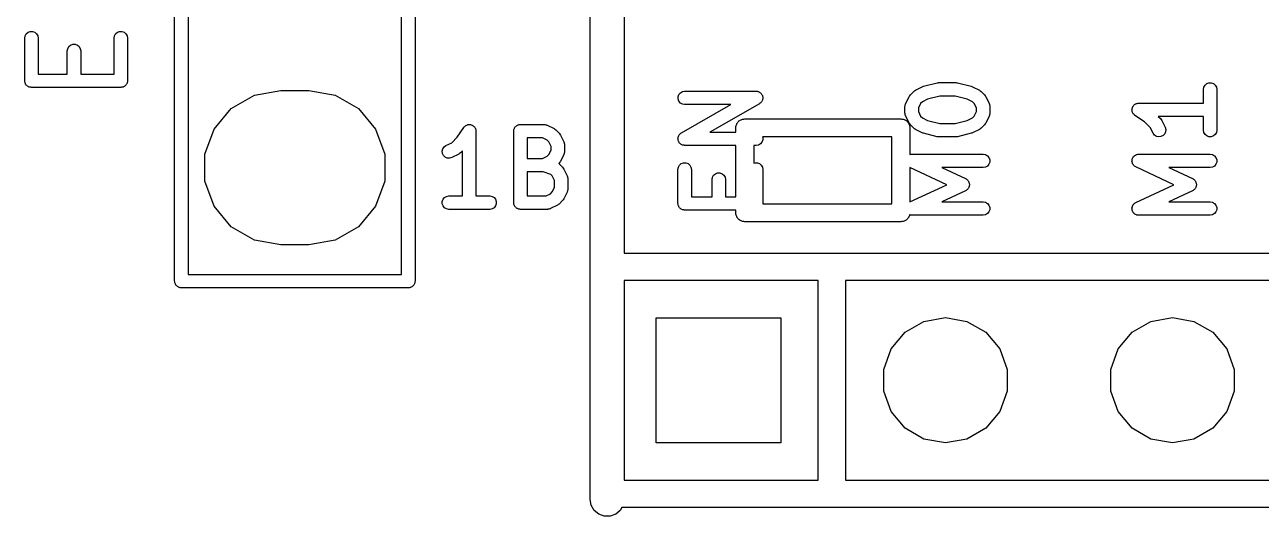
# Model space of a CAD drawing. Extents: x 10 to 287, y -200 to -10.
# Drawn here: x 80.48 to 94.31, y -124.52 to -119.02 of the extents above; entities that cross this region are included whole.
import ezdxf

# ---------------------------------------------------------------- set-up
doc = ezdxf.new("R2010")
doc.units = 0
doc.header["$MEASUREMENT"] = 0
doc.layers.add('BLACK', color=7, linetype='CONTINUOUS')

msp = doc.modelspace()

# ---------------------------------------------------------------- linework, layer by layer
at = {"layer": 'Black'}
for p, q in [((86.8045, -124.333), (86.8045, -109.093)), ((87.1855, -111.722), (87.1855, -121.577)), ((82.155, -121.89), (82.155, -114.27)), ((84.845, -114.27), (84.845, -121.89)), ((82.305, -114.345), (82.305, -121.815)), ((84.695, -121.815), (84.695, -114.345)), ((80.4819, -119.146), (80.4949, -119.123)), ((80.4949, -119.123), (80.5149, -119.106)), ((80.5149, -119.106), (80.5394, -119.098)), ((80.5394, -119.098), (80.5654, -119.098)), ((80.5654, -119.098), (80.5899, -119.106)), ((80.5899, -119.106), (80.6098, -119.123)), ((80.6098, -119.123), (80.6229, -119.146)), ((81.4819, -119.146), (81.4949, -119.123)), ((81.4949, -119.123), (81.5149, -119.106)), ((81.5149, -119.106), (81.5394, -119.098)), ((81.5394, -119.098), (81.5654, -119.098)), ((81.5654, -119.098), (81.5899, -119.106)), ((81.5899, -119.106), (81.6098, -119.123)), ((81.6098, -119.123), (81.6229, -119.146)), ((80.4774, -119.171), (80.4819, -119.146)), ((80.4774, -119.648), (80.4774, -119.171)), ((80.6229, -119.146), (80.6274, -119.171)), ((80.6274, -119.171), (80.6274, -119.573)), ((80.9581, -119.289), (80.9711, -119.266)), ((80.9711, -119.266), (80.9911, -119.249)), ((80.9911, -119.249), (81.0155, -119.24)), ((81.0155, -119.24), (81.0416, -119.24)), ((81.0416, -119.24), (81.0661, -119.249)), ((81.0661, -119.249), (81.086, -119.266)), ((81.086, -119.266), (81.099, -119.289)), ((81.4774, -119.171), (81.4819, -119.146)), ((81.4774, -119.573), (81.4774, -119.171)), ((81.6229, -119.146), (81.6274, -119.171)), ((81.6274, -119.171), (81.6274, -119.648)), ((80.9536, -119.314), (80.9581, -119.289)), ((80.9536, -119.573), (80.9536, -119.314)), ((81.099, -119.289), (81.1036, -119.314)), ((81.1036, -119.314), (81.1036, -119.573)), ((80.4785, -119.654), (80.4774, -119.648)), ((80.4785, -119.661), (80.4785, -119.654)), ((80.4808, -119.667), (80.4785, -119.661)), ((80.4819, -119.673), (80.4808, -119.667)), ((80.4852, -119.679), (80.4819, -119.673)), ((80.4874, -119.685), (80.4852, -119.679)), ((80.6274, -119.573), (80.9536, -119.573)), ((81.1036, -119.573), (81.4774, -119.573)), ((81.6196, -119.679), (81.6173, -119.685)), ((81.6229, -119.673), (81.6196, -119.679)), ((81.624, -119.667), (81.6229, -119.673)), ((81.6262, -119.661), (81.624, -119.667)), ((81.6274, -119.648), (81.6262, -119.654)), ((81.6262, -119.654), (81.6262, -119.661)), ((90.5361, -119.71), (90.6885, -119.672)), ((90.6885, -119.672), (90.6976, -119.671)), ((90.6976, -119.671), (90.7066, -119.669)), ((90.7066, -119.669), (90.8971, -119.669)), ((90.8971, -119.669), (90.9062, -119.671)), ((90.9062, -119.671), (90.9153, -119.672)), ((90.9153, -119.672), (91.0677, -119.71)), ((93.6846, -119.696), (93.7045, -119.679)), ((93.7045, -119.679), (93.7289, -119.67)), ((93.7289, -119.67), (93.755, -119.67)), ((93.755, -119.67), (93.7794, -119.679)), ((93.7794, -119.679), (93.7993, -119.696)), ((80.4916, -119.69), (80.4874, -119.685)), ((80.4949, -119.696), (80.4916, -119.69)), ((80.5, -119.7), (80.4949, -119.696)), ((80.5042, -119.705), (80.5, -119.7)), ((80.5099, -119.708), (80.5042, -119.705)), ((80.5149, -119.713), (80.5099, -119.708)), ((80.521, -119.715), (80.5149, -119.713)), ((80.5267, -119.718), (80.521, -119.715)), ((80.5332, -119.719), (80.5267, -119.718)), ((80.5394, -119.721), (80.5332, -119.719)), ((80.5459, -119.721), (80.5394, -119.721)), ((80.5524, -119.723), (80.5459, -119.721)), ((81.5524, -119.723), (80.5524, -119.723)), ((81.5588, -119.721), (81.5524, -119.723)), ((81.5654, -119.721), (81.5588, -119.721)), ((81.5716, -119.719), (81.5654, -119.721)), ((81.578, -119.718), (81.5716, -119.719)), ((81.5837, -119.715), (81.578, -119.718)), ((81.5899, -119.713), (81.5837, -119.715)), ((81.5949, -119.708), (81.5899, -119.713)), ((81.6006, -119.705), (81.5949, -119.708)), ((81.6048, -119.7), (81.6006, -119.705)), ((81.6098, -119.696), (81.6048, -119.7)), ((81.6131, -119.69), (81.6098, -119.696)), ((81.6173, -119.685), (81.6131, -119.69)), ((82.7886, -119.958), (83.0483, -119.808)), ((83.0483, -119.808), (83.3437, -119.756)), ((83.3437, -119.756), (83.6563, -119.756)), ((83.6563, -119.756), (83.9517, -119.808)), ((83.9517, -119.808), (84.2114, -119.958)), ((87.7881, -119.826), (87.797, -119.802)), ((87.797, -119.802), (87.8137, -119.782)), ((87.8137, -119.782), (87.8362, -119.769)), ((87.8362, -119.769), (87.8618, -119.765)), ((87.8618, -119.765), (88.6619, -119.765)), ((88.6619, -119.765), (88.6686, -119.766)), ((88.6686, -119.766), (88.6753, -119.766)), ((88.6753, -119.766), (88.6813, -119.768)), ((88.6813, -119.768), (88.6876, -119.769)), ((88.6876, -119.769), (88.6934, -119.772)), ((88.6934, -119.772), (88.6997, -119.775)), ((88.6997, -119.775), (88.7046, -119.779)), ((88.7046, -119.779), (88.7101, -119.782)), ((88.7101, -119.782), (88.7144, -119.787)), ((88.7144, -119.787), (88.7196, -119.792)), ((88.7196, -119.792), (88.7227, -119.797)), ((88.7227, -119.797), (88.7268, -119.802)), ((88.7268, -119.802), (88.7291, -119.808)), ((88.7291, -119.808), (88.7325, -119.814)), ((88.7325, -119.814), (88.7336, -119.82)), ((88.7336, -119.82), (88.7357, -119.826)), ((90.3729, -119.825), (90.3801, -119.815)), ((90.3801, -119.815), (90.387, -119.806)), ((90.387, -119.806), (90.4251, -119.767)), ((90.4251, -119.767), (90.4349, -119.761)), ((90.4349, -119.761), (90.4445, -119.753)), ((90.4445, -119.753), (90.5207, -119.715)), ((90.5207, -119.715), (90.5286, -119.713)), ((90.5286, -119.713), (90.5361, -119.71)), ((90.7159, -119.819), (90.5804, -119.853)), ((90.8879, -119.819), (90.7159, -119.819)), ((91.0234, -119.853), (90.8879, -119.819)), ((91.0677, -119.71), (91.0752, -119.713)), ((91.0752, -119.713), (91.0831, -119.715)), ((91.0831, -119.715), (91.1593, -119.753)), ((91.1593, -119.753), (91.1689, -119.761)), ((91.1689, -119.761), (91.1787, -119.767)), ((91.1787, -119.767), (91.2168, -119.806)), ((91.2168, -119.806), (91.2237, -119.815)), ((91.2237, -119.815), (91.2309, -119.825)), ((93.667, -119.744), (93.6715, -119.719)), ((93.667, -119.898), (93.667, -119.744)), ((93.6715, -119.719), (93.6846, -119.696)), ((93.7993, -119.696), (93.8124, -119.719)), ((93.8124, -119.719), (93.8169, -119.744)), ((93.8169, -119.744), (93.8169, -120.201)), ((82.5958, -120.188), (82.7886, -119.958)), ((84.2114, -119.958), (84.4042, -120.188)), ((87.7881, -119.852), (87.7881, -119.826)), ((87.797, -119.877), (87.7881, -119.852)), ((87.8137, -119.897), (87.797, -119.877)), ((87.8362, -119.91), (87.8137, -119.897)), ((87.8247, -120.232), (88.3798, -119.914)), ((87.8618, -119.914), (87.8362, -119.91)), ((88.3798, -119.914), (87.8618, -119.914)), ((88.6991, -119.905), (88.144, -120.222)), ((88.7043, -119.9), (88.6991, -119.905)), ((88.7101, -119.897), (88.7043, -119.9)), ((88.7142, -119.892), (88.7101, -119.897)), ((88.7191, -119.888), (88.7142, -119.892)), ((88.7225, -119.882), (88.7191, -119.888)), ((88.7268, -119.877), (88.7225, -119.882)), ((88.729, -119.871), (88.7268, -119.877)), ((88.7322, -119.865), (88.729, -119.871)), ((88.7334, -119.859), (88.7322, -119.865)), ((88.7357, -119.852), (88.7334, -119.859)), ((88.7357, -119.826), (88.7357, -119.833)), ((88.7357, -119.833), (88.7369, -119.84)), ((88.7369, -119.84), (88.7357, -119.846)), ((88.7357, -119.846), (88.7357, -119.852)), ((90.3269, -119.935), (90.3277, -119.93)), ((90.3269, -120.011), (90.3269, -119.935)), ((90.3274, -119.926), (90.3299, -119.918)), ((90.3277, -119.93), (90.3274, -119.926)), ((90.3299, -119.918), (90.3314, -119.909)), ((90.3314, -119.909), (90.3336, -119.905)), ((90.3336, -119.905), (90.3348, -119.901)), ((90.3348, -119.901), (90.3729, -119.825)), ((90.5015, -119.903), (90.4768, -119.952)), ((90.4768, -119.952), (90.4768, -119.993)), ((90.5224, -119.882), (90.5015, -119.903)), ((90.5804, -119.853), (90.5224, -119.882)), ((91.0814, -119.882), (91.0234, -119.853)), ((91.1023, -119.903), (91.0814, -119.882)), ((91.127, -119.952), (91.1023, -119.903)), ((91.127, -119.993), (91.127, -119.952)), ((91.2309, -119.825), (91.269, -119.901)), ((91.269, -119.901), (91.2702, -119.905)), ((91.2702, -119.905), (91.2724, -119.909)), ((91.2724, -119.909), (91.2739, -119.918)), ((91.2739, -119.918), (91.2764, -119.926)), ((91.2764, -119.926), (91.2761, -119.93)), ((91.2761, -119.93), (91.2769, -119.935)), ((91.2769, -119.935), (91.2769, -120.011)), ((92.8681, -119.96), (92.8711, -119.951)), ((92.8681, -119.964), (92.8681, -119.96)), ((92.8711, -119.951), (92.8732, -119.943)), ((92.8732, -119.943), (92.8755, -119.939)), ((92.8755, -119.939), (92.877, -119.935)), ((92.877, -119.935), (92.8827, -119.928)), ((92.8827, -119.928), (92.8877, -119.921)), ((92.8877, -119.921), (92.891, -119.919)), ((92.891, -119.919), (92.8937, -119.915)), ((92.8937, -119.915), (92.9014, -119.911)), ((92.9014, -119.911), (92.9086, -119.906)), ((92.9086, -119.906), (92.9126, -119.904)), ((92.9126, -119.904), (92.9162, -119.902)), ((92.9162, -119.902), (92.925, -119.901)), ((92.925, -119.901), (92.9336, -119.898)), ((92.9336, -119.898), (92.9378, -119.899)), ((92.9378, -119.899), (92.9419, -119.898)), ((92.9419, -119.898), (93.667, -119.898)), ((88.4641, -120.105), (88.4697, -120.098)), ((88.4697, -120.098), (88.4774, -120.094)), ((88.4774, -120.094), (88.4841, -120.088)), ((88.4841, -120.088), (88.4923, -120.085)), ((88.4923, -120.085), (88.4999, -120.081)), ((88.4999, -120.081), (88.5086, -120.079)), ((88.5086, -120.079), (88.5168, -120.076)), ((88.5168, -120.076), (88.5256, -120.076)), ((88.5256, -120.076), (88.5342, -120.075)), ((88.5342, -120.075), (90.2818, -120.075)), ((90.2818, -120.075), (90.2904, -120.076)), ((90.2904, -120.076), (90.2992, -120.076)), ((90.2992, -120.076), (90.3074, -120.079)), ((90.3074, -120.079), (90.3161, -120.081)), ((90.3161, -120.081), (90.3237, -120.085)), ((90.3237, -120.085), (90.3319, -120.088)), ((90.3277, -120.015), (90.3269, -120.011)), ((90.3274, -120.019), (90.3277, -120.015)), ((90.3299, -120.028), (90.3274, -120.019)), ((90.3314, -120.037), (90.3299, -120.028)), ((90.3336, -120.04), (90.3314, -120.037)), ((90.3319, -120.088), (90.3386, -120.094)), ((90.3348, -120.044), (90.3336, -120.04)), ((90.3729, -120.121), (90.3348, -120.044)), ((90.3386, -120.094), (90.3463, -120.098)), ((90.3463, -120.098), (90.3519, -120.105)), ((90.4768, -119.993), (90.5015, -120.043)), ((90.5015, -120.043), (90.5224, -120.064)), ((90.5224, -120.064), (90.5804, -120.093)), ((90.5804, -120.093), (90.7159, -120.126)), ((90.8879, -120.126), (91.0234, -120.093)), ((91.0234, -120.093), (91.0814, -120.064)), ((91.0814, -120.064), (91.1023, -120.043)), ((91.1023, -120.043), (91.127, -119.993)), ((91.269, -120.044), (91.2309, -120.121)), ((91.2702, -120.04), (91.269, -120.044)), ((91.2724, -120.037), (91.2702, -120.04)), ((91.2739, -120.028), (91.2724, -120.037)), ((91.2764, -120.019), (91.2739, -120.028)), ((91.2769, -120.011), (91.2761, -120.015)), ((91.2761, -120.015), (91.2764, -120.019)), ((92.8671, -119.968), (92.8681, -119.964)), ((92.8681, -119.977), (92.8671, -119.968)), ((92.8681, -119.986), (92.8681, -119.977)), ((92.8695, -119.99), (92.8681, -119.986)), ((92.8699, -119.994), (92.8695, -119.99)), ((92.8739, -120.002), (92.8699, -119.994)), ((92.877, -120.01), (92.8739, -120.002)), ((92.8796, -120.013), (92.877, -120.01)), ((92.8815, -120.017), (92.8796, -120.013)), ((92.8879, -120.023), (92.8815, -120.017)), ((92.8937, -120.03), (92.8879, -120.023)), ((92.8973, -120.032), (92.8937, -120.03)), ((92.9003, -120.035), (92.8973, -120.032)), ((93.0084, -120.107), (92.9003, -120.035)), ((93.667, -120.048), (93.1608, -120.048)), ((93.1608, -120.048), (93.1853, -120.072)), ((93.1853, -120.072), (93.1922, -120.082)), ((93.1922, -120.082), (93.1994, -120.092)), ((93.1994, -120.092), (93.2375, -120.168)), ((93.667, -120.201), (93.667, -120.048)), ((82.4932, -120.47), (82.5958, -120.188)), ((84.4042, -120.188), (84.5068, -120.47)), ((85.3175, -120.278), (85.3896, -120.17)), ((85.3896, -120.17), (85.3925, -120.167)), ((85.3925, -120.167), (85.3945, -120.164)), ((85.3945, -120.164), (85.4014, -120.158)), ((85.4014, -120.158), (85.4076, -120.151)), ((85.4076, -120.151), (85.4113, -120.15)), ((85.4113, -120.15), (85.4145, -120.147)), ((85.4145, -120.147), (85.4229, -120.144)), ((85.4229, -120.144), (85.4309, -120.14)), ((85.4309, -120.14), (85.435, -120.139)), ((85.435, -120.139), (85.4389, -120.138)), ((85.4389, -120.138), (85.4479, -120.138)), ((85.4479, -120.138), (85.4568, -120.137)), ((85.4568, -120.137), (85.4608, -120.138)), ((85.4608, -120.138), (85.465, -120.138)), ((85.465, -120.138), (85.4734, -120.141)), ((85.4734, -120.141), (85.4821, -120.143)), ((85.4821, -120.143), (85.4855, -120.146)), ((85.4855, -120.146), (85.4894, -120.147)), ((85.4894, -120.147), (85.4963, -120.153)), ((85.4963, -120.153), (85.5037, -120.158)), ((85.5037, -120.158), (85.5062, -120.161)), ((85.5062, -120.161), (85.5093, -120.164)), ((85.5093, -120.164), (85.5138, -120.171)), ((85.5138, -120.171), (85.5191, -120.179)), ((85.5191, -120.179), (85.5203, -120.183)), ((85.5203, -120.183), (85.5224, -120.186)), ((85.5224, -120.186), (85.5239, -120.195)), ((85.5239, -120.195), (85.5264, -120.204)), ((85.5264, -120.204), (85.5262, -120.208)), ((85.5262, -120.208), (85.5269, -120.212)), ((85.5269, -120.212), (85.5269, -120.937)), ((85.9485, -120.212), (85.9497, -120.205)), ((85.9485, -121.012), (85.9485, -120.212)), ((85.9497, -120.199), (85.9519, -120.193)), ((85.9497, -120.205), (85.9497, -120.199)), ((85.9519, -120.193), (85.953, -120.186)), ((85.953, -120.186), (85.9563, -120.181)), ((85.9563, -120.181), (85.9586, -120.174)), ((85.9586, -120.174), (85.9628, -120.169)), ((85.9628, -120.169), (85.966, -120.164)), ((85.966, -120.164), (85.9711, -120.159)), ((85.9711, -120.159), (85.9753, -120.154)), ((85.9753, -120.154), (85.981, -120.151)), ((85.981, -120.151), (85.986, -120.147)), ((85.986, -120.147), (85.9921, -120.145)), ((85.9921, -120.145), (85.9978, -120.141)), ((85.9978, -120.141), (86.0043, -120.14)), ((86.0043, -120.14), (86.0104, -120.138)), ((86.0104, -120.138), (86.017, -120.138)), ((86.017, -120.138), (86.0234, -120.137)), ((86.0234, -120.137), (86.2901, -120.137)), ((86.2901, -120.137), (86.2944, -120.138)), ((86.2944, -120.138), (86.2987, -120.137)), ((86.2987, -120.137), (86.3071, -120.14)), ((86.3071, -120.14), (86.3158, -120.141)), ((86.3158, -120.141), (86.3195, -120.144)), ((86.3195, -120.144), (86.3237, -120.145)), ((86.3237, -120.145), (86.3999, -120.183)), ((86.3999, -120.183), (86.4095, -120.19)), ((86.4095, -120.19), (86.4193, -120.197)), ((86.4193, -120.197), (86.4574, -120.235)), ((86.4574, -120.235), (86.4643, -120.245)), ((87.8137, -120.239), (87.8195, -120.236)), ((87.8195, -120.236), (87.8247, -120.232)), ((88.144, -120.222), (88.4339, -120.222)), ((88.4339, -120.175), (88.4354, -120.166)), ((88.4339, -120.222), (88.4339, -120.175)), ((88.4354, -120.158), (88.4384, -120.149)), ((88.4354, -120.166), (88.4354, -120.158)), ((88.4384, -120.149), (88.44, -120.141)), ((88.44, -120.141), (88.4444, -120.133)), ((88.4444, -120.133), (88.4474, -120.125)), ((88.4474, -120.125), (88.453, -120.118)), ((88.453, -120.118), (88.4574, -120.111)), ((88.4574, -120.111), (88.4641, -120.105)), ((90.3519, -120.105), (90.3586, -120.111)), ((90.3586, -120.111), (90.363, -120.118)), ((90.363, -120.118), (90.3686, -120.125)), ((90.3686, -120.125), (90.3717, -120.133)), ((90.3717, -120.133), (90.376, -120.141)), ((90.3801, -120.13), (90.3729, -120.121)), ((90.376, -120.141), (90.3776, -120.149)), ((90.3776, -120.149), (90.3806, -120.158)), ((90.387, -120.14), (90.3801, -120.13)), ((90.3806, -120.158), (90.3806, -120.166)), ((90.3806, -120.166), (90.3821, -120.175)), ((90.3821, -120.175), (90.3821, -120.472)), ((90.4251, -120.178), (90.387, -120.14)), ((90.4349, -120.185), (90.4251, -120.178)), ((90.4445, -120.192), (90.4349, -120.185)), ((90.5207, -120.23), (90.4445, -120.192)), ((90.5286, -120.233), (90.5207, -120.23)), ((90.5361, -120.236), (90.5286, -120.233)), ((90.6885, -120.274), (90.5361, -120.236)), ((90.7159, -120.126), (90.8879, -120.126)), ((91.0677, -120.236), (90.9153, -120.274)), ((91.0752, -120.233), (91.0677, -120.236)), ((91.0831, -120.23), (91.0752, -120.233)), ((91.1593, -120.192), (91.0831, -120.23)), ((91.1689, -120.185), (91.1593, -120.192)), ((91.1787, -120.178), (91.1689, -120.185)), ((91.2168, -120.14), (91.1787, -120.178)), ((91.2237, -120.13), (91.2168, -120.14)), ((91.2309, -120.121), (91.2237, -120.13)), ((93.0708, -120.17), (93.0084, -120.107)), ((93.1034, -120.235), (93.0708, -120.17)), ((93.1189, -120.256), (93.1034, -120.235)), ((93.2433, -120.219), (93.233, -120.243)), ((93.2375, -120.168), (93.2449, -120.193)), ((93.2449, -120.193), (93.2433, -120.219)), ((93.6715, -120.227), (93.667, -120.201)), ((93.6846, -120.25), (93.6715, -120.227)), ((93.8124, -120.227), (93.7993, -120.25)), ((93.8169, -120.201), (93.8124, -120.227)), ((85.1689, -120.389), (85.1898, -120.373)), ((85.1898, -120.373), (85.2552, -120.341)), ((85.2552, -120.341), (85.3175, -120.278)), ((86.0984, -120.287), (86.0984, -120.518)), ((86.2725, -120.287), (86.0984, -120.287)), ((86.322, -120.312), (86.2725, -120.287)), ((86.3429, -120.332), (86.322, -120.312)), ((86.3676, -120.382), (86.3429, -120.332)), ((86.4643, -120.245), (86.4715, -120.255)), ((86.4715, -120.255), (86.5096, -120.331)), ((86.5096, -120.331), (86.5108, -120.335)), ((86.5108, -120.335), (86.513, -120.339)), ((86.513, -120.339), (86.5145, -120.347)), ((86.5145, -120.347), (86.517, -120.356)), ((86.517, -120.356), (86.5167, -120.36)), ((86.5167, -120.36), (86.5175, -120.364)), ((86.5175, -120.364), (86.5175, -120.44)), ((87.7869, -120.296), (87.7881, -120.29)), ((87.7881, -120.303), (87.7869, -120.296)), ((87.7881, -120.284), (87.7904, -120.277)), ((87.7881, -120.29), (87.7881, -120.284)), ((87.7881, -120.31), (87.7881, -120.303)), ((87.7902, -120.316), (87.7881, -120.31)), ((87.7913, -120.322), (87.7902, -120.316)), ((87.7904, -120.277), (87.7916, -120.271)), ((87.7947, -120.328), (87.7913, -120.322)), ((87.7916, -120.271), (87.7948, -120.265)), ((87.797, -120.334), (87.7947, -120.328)), ((87.7948, -120.265), (87.797, -120.259)), ((87.797, -120.259), (87.8013, -120.254)), ((87.8011, -120.339), (87.797, -120.334)), ((87.8042, -120.345), (87.8011, -120.339)), ((87.8013, -120.254), (87.8047, -120.248)), ((87.8094, -120.349), (87.8042, -120.345)), ((87.8047, -120.248), (87.8096, -120.244)), ((87.8137, -120.354), (87.8094, -120.349)), ((87.8096, -120.244), (87.8137, -120.239)), ((87.8192, -120.357), (87.8137, -120.354)), ((87.8241, -120.361), (87.8192, -120.357)), ((87.8304, -120.364), (87.8241, -120.361)), ((87.8362, -120.367), (87.8304, -120.364)), ((87.8425, -120.368), (87.8362, -120.367)), ((87.8485, -120.37), (87.8425, -120.368)), ((87.8552, -120.37), (87.8485, -120.37)), ((87.8618, -120.372), (87.8552, -120.37)), ((88.4339, -120.372), (87.8618, -120.372)), ((88.4339, -120.946), (88.4339, -120.372)), ((88.6619, -120.372), (88.6346, -120.372)), ((88.6346, -120.372), (88.6346, -120.571)), ((88.6876, -120.367), (88.6619, -120.372)), ((88.7101, -120.354), (88.6876, -120.367)), ((88.7268, -120.334), (88.7101, -120.354)), ((88.7357, -120.31), (88.7268, -120.334)), ((88.7327, -120.275), (88.7357, -120.284)), ((90.1814, -120.275), (88.7327, -120.275)), ((88.7357, -120.284), (88.7357, -120.31)), ((90.1814, -121.025), (90.1814, -120.275)), ((90.6976, -120.275), (90.6885, -120.274)), ((90.7066, -120.276), (90.6976, -120.275)), ((90.8971, -120.276), (90.7066, -120.276)), ((90.9062, -120.275), (90.8971, -120.276)), ((90.9153, -120.274), (90.9062, -120.275)), ((93.1406, -120.27), (93.1189, -120.256)), ((93.166, -120.276), (93.1406, -120.27)), ((93.1918, -120.273), (93.166, -120.276)), ((93.2151, -120.262), (93.1918, -120.273)), ((93.233, -120.243), (93.2151, -120.262)), ((93.7045, -120.266), (93.6846, -120.25)), ((93.7289, -120.275), (93.7045, -120.266)), ((93.755, -120.275), (93.7289, -120.275)), ((93.7794, -120.266), (93.755, -120.275)), ((93.7993, -120.25), (93.7794, -120.266)), ((82.4932, -120.77), (82.4932, -120.47)), ((84.5068, -120.47), (84.5068, -120.77)), ((85.1486, -120.436), (85.1546, -120.411)), ((85.1515, -120.462), (85.1486, -120.436)), ((85.1632, -120.485), (85.1515, -120.462)), ((85.1546, -120.411), (85.1689, -120.389)), ((85.1821, -120.503), (85.1632, -120.485)), ((85.2059, -120.513), (85.1821, -120.503)), ((85.2319, -120.515), (85.2059, -120.513)), ((85.2569, -120.507), (85.2319, -120.515)), ((85.3331, -120.469), (85.2569, -120.507)), ((85.3427, -120.462), (85.3331, -120.469)), ((85.3525, -120.455), (85.3427, -120.462)), ((85.377, -120.431), (85.3525, -120.455)), ((85.377, -120.937), (85.377, -120.431)), ((86.2725, -120.518), (86.322, -120.493)), ((86.322, -120.493), (86.3429, -120.472)), ((86.3429, -120.472), (86.3676, -120.423)), ((86.3676, -120.423), (86.3676, -120.382)), ((86.5096, -120.474), (86.4715, -120.55)), ((86.5108, -120.47), (86.5096, -120.474)), ((86.513, -120.466), (86.5108, -120.47)), ((86.5145, -120.457), (86.513, -120.466)), ((86.517, -120.449), (86.5145, -120.457)), ((86.5175, -120.44), (86.5167, -120.445)), ((86.5167, -120.445), (86.517, -120.449)), ((90.3821, -120.472), (90.3825, -120.472)), ((90.3825, -120.472), (90.3922, -120.471)), ((90.3922, -120.471), (90.4018, -120.469)), ((90.4018, -120.469), (91.2019, -120.469)), ((91.2019, -120.469), (91.2276, -120.474)), ((91.2276, -120.474), (91.2501, -120.487)), ((91.2501, -120.487), (91.2668, -120.507)), ((91.2668, -120.507), (91.2757, -120.531)), ((92.8736, -120.516), (92.877, -120.507)), ((92.877, -120.507), (92.8791, -120.504)), ((92.8791, -120.504), (92.8805, -120.501)), ((92.8805, -120.501), (92.8874, -120.494)), ((92.8874, -120.494), (92.8937, -120.487)), ((92.8937, -120.487), (92.8965, -120.485)), ((92.8965, -120.485), (92.8989, -120.483)), ((92.8989, -120.483), (92.9078, -120.479)), ((92.9078, -120.479), (92.9162, -120.474)), ((92.9162, -120.474), (92.9195, -120.473)), ((92.9195, -120.473), (92.9225, -120.472)), ((92.9225, -120.472), (92.9322, -120.471)), ((92.9322, -120.471), (92.9419, -120.469)), ((92.9419, -120.469), (93.742, -120.469)), ((93.742, -120.469), (93.7676, -120.474)), ((93.7676, -120.474), (93.7901, -120.487)), ((93.7901, -120.487), (93.8068, -120.507)), ((93.8068, -120.507), (93.8157, -120.531)), ((86.0984, -120.518), (86.2725, -120.518)), ((86.4574, -120.57), (86.4528, -120.574)), ((86.4528, -120.574), (86.4539, -120.575)), ((86.4539, -120.575), (86.4574, -120.578)), ((86.4643, -120.56), (86.4574, -120.57)), ((86.4574, -120.578), (86.4955, -120.616)), ((86.4715, -120.55), (86.4643, -120.56)), ((86.4955, -120.616), (86.5024, -120.626)), ((86.5024, -120.626), (86.5096, -120.636)), ((86.5096, -120.636), (86.5477, -120.712)), ((87.7869, -120.64), (87.7914, -120.614)), ((87.7869, -121.021), (87.7869, -120.64)), ((87.7914, -120.614), (87.8045, -120.591)), ((87.8045, -120.591), (87.8244, -120.575)), ((87.8244, -120.575), (87.8488, -120.566)), ((87.8488, -120.566), (87.8749, -120.566)), ((87.8749, -120.566), (87.8993, -120.575)), ((87.8993, -120.575), (87.9192, -120.591)), ((87.9192, -120.591), (87.9323, -120.614)), ((87.9323, -120.614), (87.9368, -120.64)), ((87.9368, -120.64), (87.9368, -120.946)), ((88.6346, -120.571), (88.6489, -120.566)), ((88.6489, -120.566), (88.675, -120.566)), ((88.675, -120.566), (88.6994, -120.575)), ((88.6994, -120.575), (88.7193, -120.591)), ((88.7193, -120.591), (88.7324, -120.614)), ((88.7324, -120.614), (88.7369, -120.64)), ((88.7369, -120.64), (88.7369, -121.021)), ((90.7962, -120.811), (90.3821, -120.618)), ((90.3821, -120.618), (90.3821, -121.004)), ((91.2019, -120.619), (90.7396, -120.619)), ((90.7396, -120.619), (91.005, -120.743)), ((91.2276, -120.615), (91.2019, -120.619)), ((91.2501, -120.602), (91.2276, -120.615)), ((91.2668, -120.582), (91.2501, -120.602)), ((91.2757, -120.557), (91.2668, -120.582)), ((91.2757, -120.531), (91.2757, -120.557)), ((92.8672, -120.551), (92.8681, -120.541)), ((92.8681, -120.554), (92.8672, -120.551)), ((92.8681, -120.531), (92.8692, -120.528)), ((92.8681, -120.541), (92.8681, -120.531)), ((92.8681, -120.557), (92.8681, -120.554)), ((92.8714, -120.566), (92.8681, -120.557)), ((92.8692, -120.528), (92.8695, -120.525)), ((92.8695, -120.525), (92.8736, -120.516)), ((92.8739, -120.576), (92.8714, -120.566)), ((92.8758, -120.579), (92.8739, -120.576)), ((92.877, -120.582), (92.8758, -120.579)), ((92.8832, -120.589), (92.877, -120.582)), ((92.8889, -120.597), (92.8832, -120.589)), ((92.8916, -120.599), (92.8889, -120.597)), ((92.8937, -120.602), (92.8916, -120.599)), ((92.9022, -120.607), (92.8937, -120.602)), ((92.9102, -120.612), (92.9022, -120.607)), ((93.3362, -120.811), (92.9102, -120.612)), ((93.742, -120.619), (93.2796, -120.619)), ((93.2796, -120.619), (93.545, -120.743)), ((93.7676, -120.615), (93.742, -120.619)), ((93.7901, -120.602), (93.7676, -120.615)), ((93.8068, -120.582), (93.7901, -120.602)), ((93.8157, -120.557), (93.8068, -120.582)), ((93.8157, -120.531), (93.8157, -120.557)), ((82.5958, -121.052), (82.4932, -120.77)), ((84.5068, -120.77), (84.4042, -121.052)), ((86.0984, -120.668), (86.0984, -120.937)), ((86.278, -120.668), (86.0984, -120.668)), ((86.364, -120.696), (86.278, -120.668)), ((86.381, -120.713), (86.364, -120.696)), ((86.4057, -120.763), (86.381, -120.713)), ((86.4057, -120.842), (86.4057, -120.763)), ((86.5477, -120.712), (86.5489, -120.716)), ((86.5489, -120.716), (86.5511, -120.72)), ((86.5511, -120.72), (86.5526, -120.728)), ((86.5526, -120.728), (86.5551, -120.737)), ((86.5551, -120.737), (86.5548, -120.741)), ((86.5548, -120.741), (86.5556, -120.745)), ((86.5556, -120.745), (86.5556, -120.86)), ((88.1679, -120.754), (88.1724, -120.728)), ((88.1679, -120.946), (88.1679, -120.754)), ((88.1724, -120.728), (88.1855, -120.706)), ((88.1855, -120.706), (88.2054, -120.689)), ((88.2054, -120.689), (88.2298, -120.68)), ((88.2298, -120.68), (88.2559, -120.68)), ((88.2559, -120.68), (88.2803, -120.689)), ((88.2803, -120.689), (88.3002, -120.706)), ((88.3002, -120.706), (88.3133, -120.728)), ((88.3133, -120.728), (88.3178, -120.754)), ((88.3178, -120.754), (88.3178, -120.946)), ((91.005, -120.743), (91.0104, -120.747)), ((91.0104, -120.747), (91.0163, -120.75)), ((91.0163, -120.75), (91.021, -120.754)), ((91.021, -120.754), (91.0263, -120.758)), ((91.0263, -120.758), (91.0301, -120.763)), ((91.0301, -120.763), (91.0347, -120.768)), ((91.0347, -120.768), (91.0375, -120.774)), ((91.0375, -120.774), (91.0413, -120.779)), ((91.0413, -120.779), (91.043, -120.786)), ((91.043, -120.786), (91.0457, -120.792)), ((93.545, -120.743), (93.5504, -120.747)), ((93.5504, -120.747), (93.5563, -120.75)), ((93.5563, -120.75), (93.561, -120.754)), ((93.561, -120.754), (93.5663, -120.758)), ((93.5663, -120.758), (93.5701, -120.763)), ((93.5701, -120.763), (93.5747, -120.768)), ((93.5747, -120.768), (93.5775, -120.774)), ((93.5775, -120.774), (93.5813, -120.779)), ((93.5813, -120.779), (93.583, -120.786)), ((93.583, -120.786), (93.5857, -120.792)), ((86.3106, -120.937), (86.3601, -120.912)), ((86.3601, -120.912), (86.381, -120.891)), ((86.381, -120.891), (86.4057, -120.842)), ((86.5477, -120.893), (86.5096, -120.969)), ((86.5489, -120.889), (86.5477, -120.893)), ((86.5511, -120.885), (86.5489, -120.889)), ((86.5526, -120.877), (86.5511, -120.885)), ((86.5551, -120.868), (86.5526, -120.877)), ((86.5556, -120.86), (86.5548, -120.864)), ((86.5548, -120.864), (86.5551, -120.868)), ((90.3821, -121.004), (90.7962, -120.811)), ((91.005, -120.879), (90.7396, -121.003)), ((91.0104, -120.875), (91.005, -120.879)), ((91.0163, -120.872), (91.0104, -120.875)), ((91.021, -120.868), (91.0163, -120.872)), ((91.0263, -120.864), (91.021, -120.868)), ((91.0301, -120.859), (91.0263, -120.864)), ((91.0347, -120.854), (91.0301, -120.859)), ((91.0375, -120.848), (91.0347, -120.854)), ((91.0413, -120.843), (91.0375, -120.848)), ((91.043, -120.836), (91.0413, -120.843)), ((91.0457, -120.83), (91.043, -120.836)), ((91.0457, -120.792), (91.0463, -120.798)), ((91.0463, -120.824), (91.0457, -120.83)), ((91.0463, -120.798), (91.048, -120.804)), ((91.048, -120.818), (91.0463, -120.824)), ((91.048, -120.804), (91.0474, -120.811)), ((91.0474, -120.811), (91.048, -120.818)), ((92.9102, -121.01), (93.3362, -120.811)), ((93.545, -120.879), (93.2796, -121.003)), ((93.5504, -120.875), (93.545, -120.879)), ((93.5563, -120.872), (93.5504, -120.875)), ((93.561, -120.868), (93.5563, -120.872)), ((93.5663, -120.864), (93.561, -120.868)), ((93.5701, -120.859), (93.5663, -120.864)), ((93.5747, -120.854), (93.5701, -120.859)), ((93.5775, -120.848), (93.5747, -120.854)), ((93.5813, -120.843), (93.5775, -120.848)), ((93.583, -120.836), (93.5813, -120.843)), ((93.5857, -120.83), (93.583, -120.836)), ((93.5857, -120.792), (93.5863, -120.798)), ((93.5863, -120.824), (93.5857, -120.83)), ((93.5863, -120.798), (93.588, -120.804)), ((93.588, -120.818), (93.5863, -120.824)), ((93.588, -120.804), (93.5874, -120.811)), ((93.5874, -120.811), (93.588, -120.818)), ((82.7886, -121.282), (82.5958, -121.052)), ((84.4042, -121.052), (84.2114, -121.282)), ((85.1496, -120.999), (85.1585, -120.974)), ((85.1496, -121.025), (85.1496, -120.999)), ((85.1585, -121.049), (85.1496, -121.025)), ((85.1585, -120.974), (85.1752, -120.955)), ((85.1752, -121.069), (85.1585, -121.049)), ((85.1752, -120.955), (85.1977, -120.942)), ((85.1977, -120.942), (85.2233, -120.937)), ((85.2233, -120.937), (85.377, -120.937)), ((85.5269, -120.937), (85.6805, -120.937)), ((85.6805, -120.937), (85.7062, -120.942)), ((85.7062, -120.942), (85.7287, -120.955)), ((85.7287, -120.955), (85.7454, -120.974)), ((85.7454, -121.049), (85.7287, -121.069)), ((85.7454, -120.974), (85.7543, -120.999)), ((85.7543, -121.025), (85.7454, -121.049)), ((85.7543, -120.999), (85.7543, -121.025)), ((85.9497, -121.018), (85.9485, -121.012)), ((85.9497, -121.025), (85.9497, -121.018)), ((85.9519, -121.031), (85.9497, -121.025)), ((85.953, -121.038), (85.9519, -121.031)), ((85.9563, -121.043), (85.953, -121.038)), ((85.9586, -121.049), (85.9563, -121.043)), ((85.9628, -121.054), (85.9586, -121.049)), ((85.966, -121.06), (85.9628, -121.054)), ((85.9711, -121.064), (85.966, -121.06)), ((85.9753, -121.069), (85.9711, -121.064)), ((86.0984, -120.937), (86.3106, -120.937)), ((86.438, -121.041), (86.3618, -121.079)), ((86.4476, -121.034), (86.438, -121.041)), ((86.4574, -121.027), (86.4476, -121.034)), ((86.4955, -120.989), (86.4574, -121.027)), ((86.5024, -120.979), (86.4955, -120.989)), ((86.5096, -120.969), (86.5024, -120.979)), ((87.7881, -121.027), (87.7869, -121.021)), ((87.7881, -121.034), (87.7881, -121.027)), ((87.7903, -121.04), (87.7881, -121.034)), ((87.7914, -121.046), (87.7903, -121.04)), ((87.7947, -121.052), (87.7914, -121.046)), ((87.797, -121.058), (87.7947, -121.052)), ((87.8012, -121.063), (87.797, -121.058)), ((87.8045, -121.069), (87.8012, -121.063)), ((87.9368, -120.946), (88.1679, -120.946)), ((88.3178, -120.946), (88.4339, -120.946)), ((88.7369, -121.021), (88.7362, -121.025)), ((88.7362, -121.025), (90.1814, -121.025)), ((90.7396, -121.003), (91.2019, -121.003)), ((91.2019, -121.003), (91.2276, -121.007)), ((91.2276, -121.007), (91.2501, -121.02)), ((91.2501, -121.02), (91.2668, -121.04)), ((91.2668, -121.04), (91.2757, -121.065)), ((91.2757, -121.065), (91.2757, -121.091)), ((92.8672, -121.071), (92.8681, -121.068)), ((92.8681, -121.065), (92.8714, -121.056)), ((92.8681, -121.068), (92.8681, -121.065)), ((92.8714, -121.056), (92.8739, -121.046)), ((92.8739, -121.046), (92.8758, -121.043)), ((92.8758, -121.043), (92.877, -121.04)), ((92.877, -121.04), (92.8832, -121.033)), ((92.8832, -121.033), (92.8889, -121.025)), ((92.8889, -121.025), (92.8916, -121.023)), ((92.8916, -121.023), (92.8937, -121.02)), ((92.8937, -121.02), (92.9022, -121.015)), ((92.9022, -121.015), (92.9102, -121.01)), ((93.2796, -121.003), (93.742, -121.003)), ((93.742, -121.003), (93.7676, -121.007)), ((93.7676, -121.007), (93.7901, -121.02)), ((93.7901, -121.02), (93.8068, -121.04)), ((93.8068, -121.04), (93.8157, -121.065)), ((93.8157, -121.065), (93.8157, -121.091)), ((85.1977, -121.082), (85.1752, -121.069)), ((85.2233, -121.087), (85.1977, -121.082)), ((85.6805, -121.087), (85.2233, -121.087)), ((85.7062, -121.082), (85.6805, -121.087)), ((85.7287, -121.069), (85.7062, -121.082)), ((85.981, -121.073), (85.9753, -121.069)), ((85.986, -121.077), (85.981, -121.073)), ((85.9921, -121.079), (85.986, -121.077)), ((85.9978, -121.082), (85.9921, -121.079)), ((86.0043, -121.083), (85.9978, -121.082)), ((86.0104, -121.086), (86.0043, -121.083)), ((86.017, -121.086), (86.0104, -121.086)), ((86.0234, -121.087), (86.017, -121.086)), ((86.3282, -121.087), (86.0234, -121.087)), ((86.3325, -121.086), (86.3282, -121.087)), ((86.3368, -121.086), (86.3325, -121.086)), ((86.3452, -121.084), (86.3368, -121.086)), ((86.3539, -121.082), (86.3452, -121.084)), ((86.3576, -121.08), (86.3539, -121.082)), ((86.3618, -121.079), (86.3576, -121.08)), ((87.8095, -121.073), (87.8045, -121.069)), ((87.8137, -121.078), (87.8095, -121.073)), ((87.8194, -121.081), (87.8137, -121.078)), ((87.8244, -121.085), (87.8194, -121.081)), ((87.8305, -121.088), (87.8244, -121.085)), ((87.8362, -121.091), (87.8305, -121.088)), ((87.8427, -121.092), (87.8362, -121.091)), ((87.8488, -121.094), (87.8427, -121.092)), ((87.8554, -121.094), (87.8488, -121.094)), ((87.8618, -121.095), (87.8554, -121.094)), ((88.4339, -121.095), (87.8618, -121.095)), ((88.4339, -121.125), (88.4339, -121.095)), ((88.4354, -121.134), (88.4339, -121.125)), ((88.4354, -121.142), (88.4354, -121.134)), ((88.4384, -121.151), (88.4354, -121.142)), ((88.44, -121.159), (88.4384, -121.151)), ((88.4444, -121.167), (88.44, -121.159)), ((88.4474, -121.175), (88.4444, -121.167)), ((88.453, -121.182), (88.4474, -121.175)), ((88.4574, -121.189), (88.453, -121.182)), ((88.4641, -121.195), (88.4574, -121.189)), ((88.4697, -121.202), (88.4641, -121.195)), ((88.4774, -121.206), (88.4697, -121.202)), ((88.4841, -121.212), (88.4774, -121.206)), ((90.3386, -121.206), (90.3319, -121.212)), ((90.3463, -121.202), (90.3386, -121.206)), ((90.3519, -121.195), (90.3463, -121.202)), ((90.3586, -121.189), (90.3519, -121.195)), ((90.363, -121.182), (90.3586, -121.189)), ((90.3686, -121.175), (90.363, -121.182)), ((90.3717, -121.167), (90.3686, -121.175)), ((90.376, -121.159), (90.3717, -121.167)), ((90.3776, -121.151), (90.376, -121.159)), ((90.3784, -121.148), (90.3776, -121.151)), ((90.3795, -121.149), (90.3784, -121.148)), ((90.3825, -121.15), (90.3795, -121.149)), ((90.3922, -121.151), (90.3825, -121.15)), ((90.4018, -121.153), (90.3922, -121.151)), ((91.2019, -121.153), (90.4018, -121.153)), ((91.2276, -121.148), (91.2019, -121.153)), ((91.2501, -121.135), (91.2276, -121.148)), ((91.2668, -121.115), (91.2501, -121.135)), ((91.2757, -121.091), (91.2668, -121.115)), ((92.8681, -121.081), (92.8672, -121.071)), ((92.8681, -121.091), (92.8681, -121.081)), ((92.8692, -121.094), (92.8681, -121.091)), ((92.8695, -121.097), (92.8692, -121.094)), ((92.8736, -121.106), (92.8695, -121.097)), ((92.877, -121.115), (92.8736, -121.106)), ((92.8791, -121.118), (92.877, -121.115)), ((92.8805, -121.121), (92.8791, -121.118)), ((92.8874, -121.128), (92.8805, -121.121)), ((92.8937, -121.135), (92.8874, -121.128)), ((92.8965, -121.137), (92.8937, -121.135)), ((92.8989, -121.139), (92.8965, -121.137)), ((92.9078, -121.143), (92.8989, -121.139)), ((92.9162, -121.148), (92.9078, -121.143)), ((92.9195, -121.149), (92.9162, -121.148)), ((92.9225, -121.15), (92.9195, -121.149)), ((92.9322, -121.151), (92.9225, -121.15)), ((92.9419, -121.153), (92.9322, -121.151)), ((93.742, -121.153), (92.9419, -121.153)), ((93.7676, -121.148), (93.742, -121.153)), ((93.7901, -121.135), (93.7676, -121.148)), ((93.8068, -121.115), (93.7901, -121.135)), ((93.8157, -121.091), (93.8068, -121.115)), ((83.0483, -121.432), (82.7886, -121.282)), ((84.2114, -121.282), (83.9517, -121.432)), ((88.4923, -121.215), (88.4841, -121.212)), ((88.4999, -121.219), (88.4923, -121.215)), ((88.5086, -121.221), (88.4999, -121.219)), ((88.5168, -121.224), (88.5086, -121.221)), ((88.5256, -121.224), (88.5168, -121.224)), ((88.5342, -121.225), (88.5256, -121.224)), ((90.2818, -121.225), (88.5342, -121.225)), ((90.2904, -121.224), (90.2818, -121.225)), ((90.2992, -121.224), (90.2904, -121.224)), ((90.3074, -121.221), (90.2992, -121.224)), ((90.3161, -121.219), (90.3074, -121.221)), ((90.3237, -121.215), (90.3161, -121.219)), ((90.3319, -121.212), (90.3237, -121.215)), ((83.3437, -121.484), (83.0483, -121.432)), ((83.9517, -121.432), (83.6563, -121.484)), ((83.6563, -121.484), (83.3437, -121.484)), ((87.1855, -121.577), (107.124, -121.577)), ((82.1561, -121.896), (82.155, -121.89)), ((82.1561, -121.903), (82.1561, -121.896)), ((82.305, -121.815), (84.695, -121.815)), ((84.845, -121.89), (84.8439, -121.896)), ((84.8439, -121.896), (84.8439, -121.903)), ((87.1855, -121.882), (87.1855, -124.117)), ((89.3572, -121.882), (87.1855, -121.882)), ((89.3572, -124.117), (89.3572, -121.882)), ((89.662, -121.882), (89.662, -124.117)), ((107.124, -121.882), (89.662, -121.882)), ((82.1584, -121.909), (82.1561, -121.903)), ((82.1595, -121.916), (82.1584, -121.909)), ((82.1628, -121.921), (82.1595, -121.916)), ((82.165, -121.927), (82.1628, -121.921)), ((82.1693, -121.933), (82.165, -121.927)), ((82.1725, -121.938), (82.1693, -121.933)), ((82.1776, -121.942), (82.1725, -121.938)), ((82.1818, -121.947), (82.1776, -121.942)), ((82.1875, -121.951), (82.1818, -121.947)), ((82.1925, -121.955), (82.1875, -121.951)), ((82.1987, -121.957), (82.1925, -121.955)), ((82.2043, -121.96), (82.1987, -121.957)), ((82.2108, -121.962), (82.2043, -121.96)), ((82.217, -121.964), (82.2108, -121.962)), ((82.2235, -121.964), (82.217, -121.964)), ((82.23, -121.965), (82.2235, -121.964)), ((84.77, -121.965), (82.23, -121.965)), ((84.7765, -121.964), (84.77, -121.965)), ((84.783, -121.964), (84.7765, -121.964)), ((84.7892, -121.962), (84.783, -121.964)), ((84.7957, -121.96), (84.7892, -121.962)), ((84.8013, -121.957), (84.7957, -121.96)), ((84.8075, -121.955), (84.8013, -121.957)), ((84.8125, -121.951), (84.8075, -121.955)), ((84.8182, -121.947), (84.8125, -121.951)), ((84.8224, -121.942), (84.8182, -121.947)), ((84.8275, -121.938), (84.8224, -121.942)), ((84.8307, -121.933), (84.8275, -121.938)), ((84.835, -121.927), (84.8307, -121.933)), ((84.8372, -121.921), (84.835, -121.927)), ((84.8405, -121.916), (84.8372, -121.921)), ((84.8416, -121.909), (84.8405, -121.916)), ((84.8439, -121.903), (84.8416, -121.909)), ((87.5411, -123.698), (87.5411, -122.301)), ((87.5411, -122.301), (88.9381, -122.301)), ((88.9381, -122.301), (88.9381, -123.698)), ((90.5398, -122.341), (90.7796, -122.298)), ((90.7796, -122.298), (91.0194, -122.341)), ((93.0798, -122.341), (93.3196, -122.298)), ((93.3196, -122.298), (93.5594, -122.341)), ((90.3289, -122.462), (90.5398, -122.341)), ((91.0194, -122.341), (91.2303, -122.462)), ((92.8689, -122.462), (93.0798, -122.341)), ((93.5594, -122.341), (93.7703, -122.462)), ((90.1724, -122.649), (90.3289, -122.462)), ((91.2303, -122.462), (91.3868, -122.649)), ((92.7124, -122.649), (92.8689, -122.462)), ((93.7703, -122.462), (93.9268, -122.649)), ((90.0891, -122.878), (90.1724, -122.649)), ((91.3868, -122.649), (91.4701, -122.878)), ((92.6291, -122.878), (92.7124, -122.649)), ((93.9268, -122.649), (94.0101, -122.878)), ((90.0891, -123.121), (90.0891, -122.878)), ((91.4701, -122.878), (91.4701, -123.121)), ((92.6291, -123.121), (92.6291, -122.878)), ((94.0101, -122.878), (94.0101, -123.121)), ((90.1724, -123.35), (90.0891, -123.121)), ((91.4701, -123.121), (91.3868, -123.35)), ((92.7124, -123.35), (92.6291, -123.121)), ((94.0101, -123.121), (93.9268, -123.35)), ((90.3289, -123.537), (90.1724, -123.35)), ((91.3868, -123.35), (91.2303, -123.537)), ((92.8689, -123.537), (92.7124, -123.35)), ((93.9268, -123.35), (93.7703, -123.537)), ((90.5398, -123.658), (90.3289, -123.537)), ((91.2303, -123.537), (91.0194, -123.658)), ((93.0798, -123.658), (92.8689, -123.537)), ((93.7703, -123.537), (93.5594, -123.658)), ((90.7796, -123.701), (90.5398, -123.658)), ((91.0194, -123.658), (90.7796, -123.701)), ((93.3196, -123.701), (93.0798, -123.658)), ((93.5594, -123.658), (93.3196, -123.701)), ((88.9381, -123.698), (87.5411, -123.698)), ((87.1855, -124.117), (89.3572, -124.117)), ((89.662, -124.117), (107.124, -124.117)), ((86.816, -124.398), (86.8045, -124.333)), ((86.8491, -124.455), (86.816, -124.398)), ((86.8997, -124.498), (86.8491, -124.455)), ((86.9619, -124.521), (86.8997, -124.498)), ((87.0281, -124.521), (86.9619, -124.521)), ((87.0902, -124.498), (87.0281, -124.521)), ((87.1409, -124.455), (87.0902, -124.498)), ((87.1603, -124.422), (87.1409, -124.455)), ((107.15, -124.422), (87.1603, -124.422))]:
    msp.add_line(p, q, dxfattribs=at)

doc.saveas('drawing.dxf')
